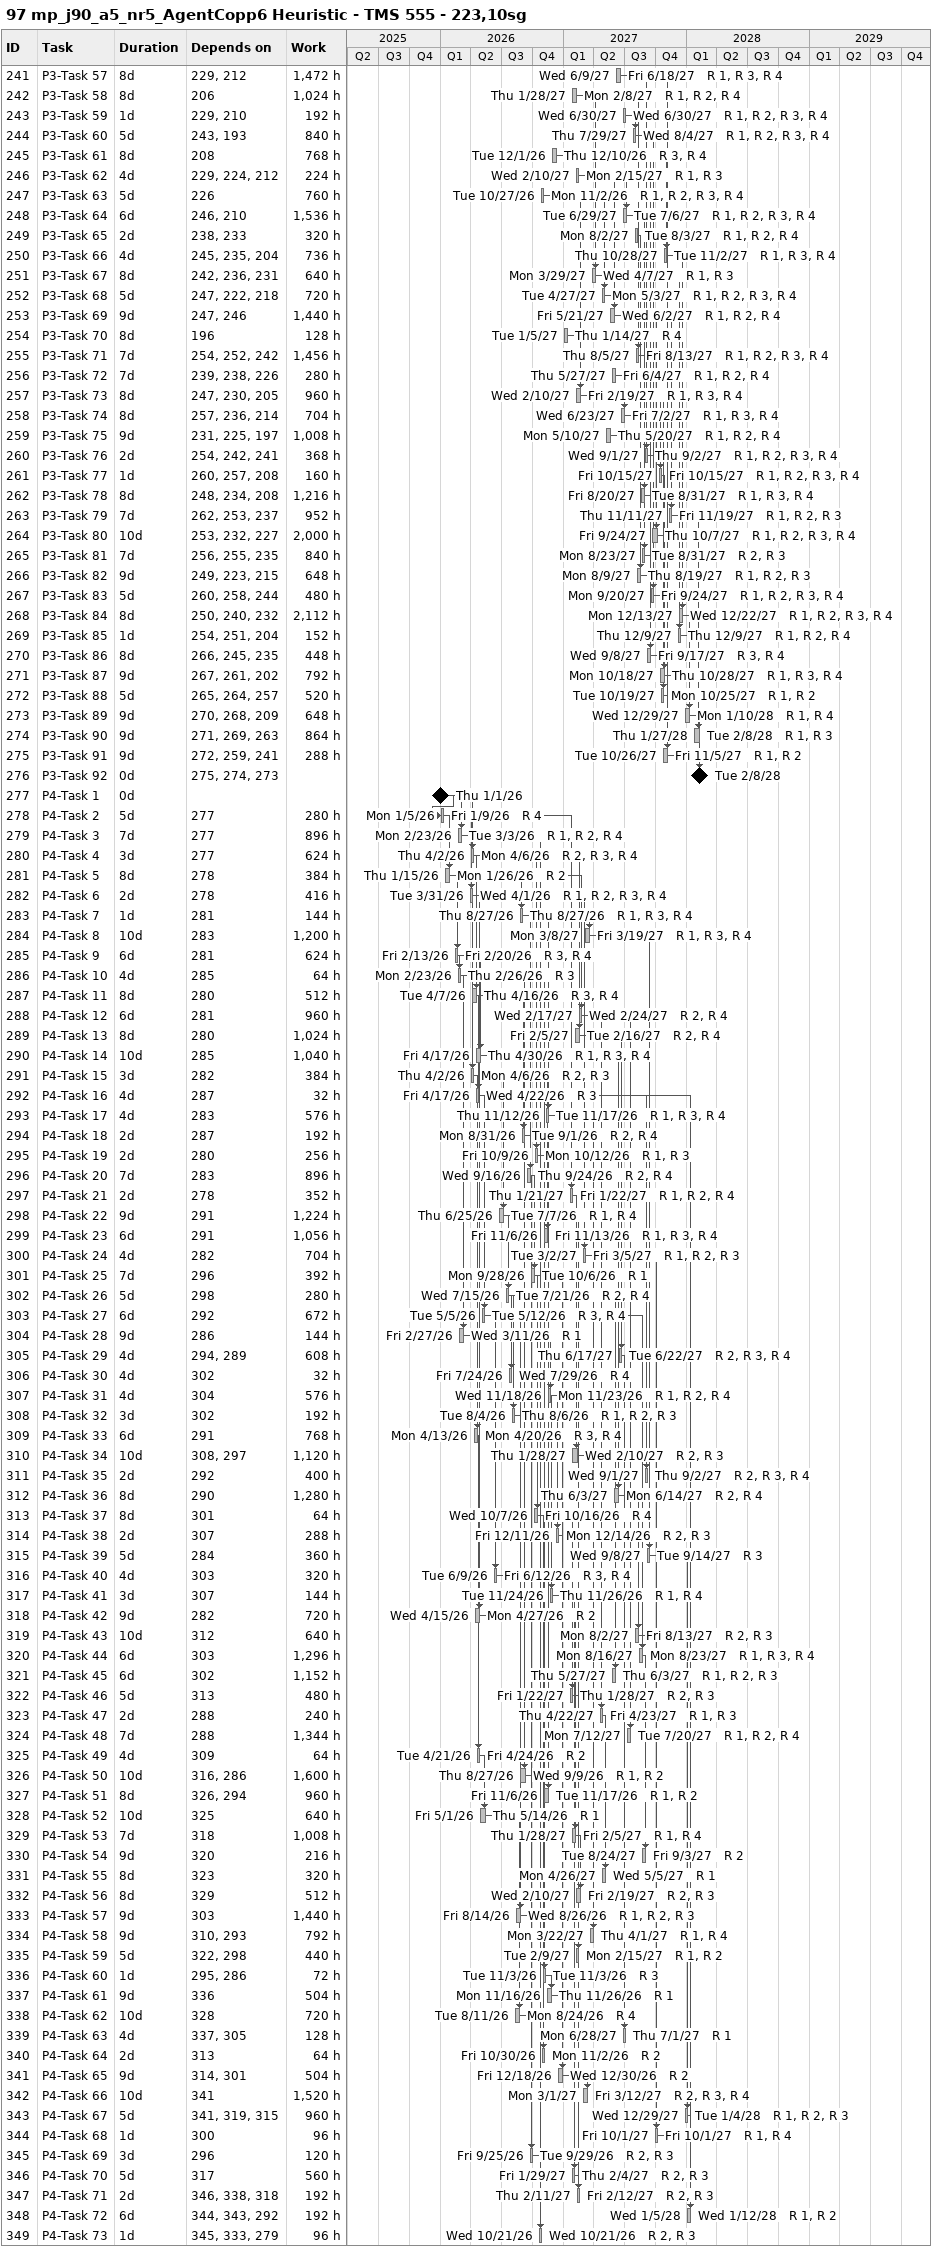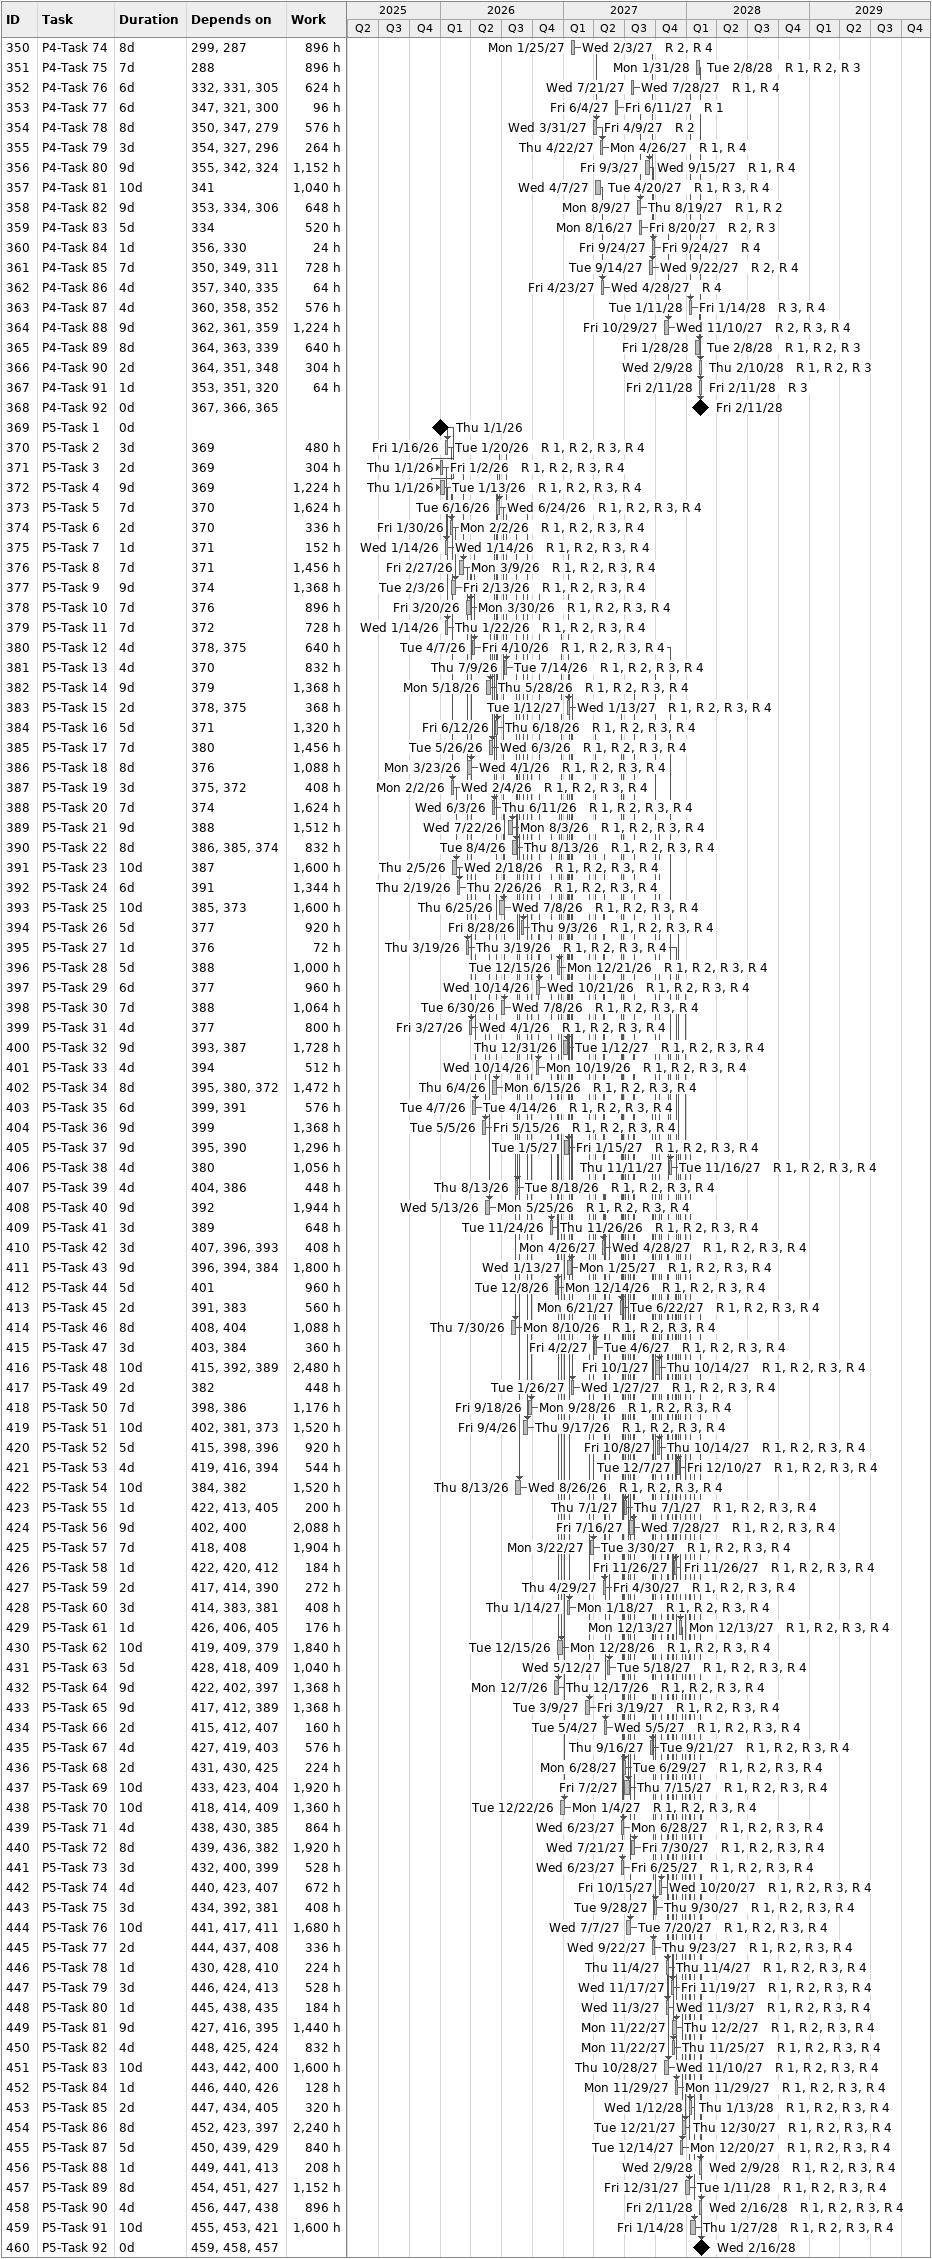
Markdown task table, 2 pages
97 mp_j90_a5_nr5_AgentCopp6 Heuristic - TMS 555 - 223,10sg

| ID | Task | Duration | Start | Finish | Predecessors | Resources | Work (h) |
|---|---|---|---|---|---|---|---|
| 241 | P3-Task 57 | 8d | 2027-06-09 | 2027-06-18 | 229, 212 | R 1, R 3, R 4 | 1472 |
| 242 | P3-Task 58 | 8d | 2027-01-28 | 2027-02-08 | 206 | R 1, R 2, R 4 | 1024 |
| 243 | P3-Task 59 | 1d | 2027-06-30 | 2027-06-30 | 229, 210 | R 1, R 2, R 3, R 4 | 192 |
| 244 | P3-Task 60 | 5d | 2027-07-29 | 2027-08-04 | 243, 193 | R 1, R 2, R 3, R 4 | 840 |
| 245 | P3-Task 61 | 8d | 2026-12-01 | 2026-12-10 | 208 | R 3, R 4 | 768 |
| 246 | P3-Task 62 | 4d | 2027-02-10 | 2027-02-15 | 229, 224, 212 | R 1, R 3 | 224 |
| 247 | P3-Task 63 | 5d | 2026-10-27 | 2026-11-02 | 226 | R 1, R 2, R 3, R 4 | 760 |
| 248 | P3-Task 64 | 6d | 2027-06-29 | 2027-07-06 | 246, 210 | R 1, R 2, R 3, R 4 | 1536 |
| 249 | P3-Task 65 | 2d | 2027-08-02 | 2027-08-03 | 238, 233 | R 1, R 2, R 4 | 320 |
| 250 | P3-Task 66 | 4d | 2027-10-28 | 2027-11-02 | 245, 235, 204 | R 1, R 3, R 4 | 736 |
| 251 | P3-Task 67 | 8d | 2027-03-29 | 2027-04-07 | 242, 236, 231 | R 1, R 3 | 640 |
| 252 | P3-Task 68 | 5d | 2027-04-27 | 2027-05-03 | 247, 222, 218 | R 1, R 2, R 3, R 4 | 720 |
| 253 | P3-Task 69 | 9d | 2027-05-21 | 2027-06-02 | 247, 246 | R 1, R 2, R 4 | 1440 |
| 254 | P3-Task 70 | 8d | 2027-01-05 | 2027-01-14 | 196 | R 4 | 128 |
| 255 | P3-Task 71 | 7d | 2027-08-05 | 2027-08-13 | 254, 252, 242 | R 1, R 2, R 3, R 4 | 1456 |
| 256 | P3-Task 72 | 7d | 2027-05-27 | 2027-06-04 | 239, 238, 226 | R 1, R 2, R 4 | 280 |
| 257 | P3-Task 73 | 8d | 2027-02-10 | 2027-02-19 | 247, 230, 205 | R 1, R 3, R 4 | 960 |
| 258 | P3-Task 74 | 8d | 2027-06-23 | 2027-07-02 | 257, 236, 214 | R 1, R 3, R 4 | 704 |
| 259 | P3-Task 75 | 9d | 2027-05-10 | 2027-05-20 | 231, 225, 197 | R 1, R 2, R 4 | 1008 |
| 260 | P3-Task 76 | 2d | 2027-09-01 | 2027-09-02 | 254, 242, 241 | R 1, R 2, R 3, R 4 | 368 |
| 261 | P3-Task 77 | 1d | 2027-10-15 | 2027-10-15 | 260, 257, 208 | R 1, R 2, R 3, R 4 | 160 |
| 262 | P3-Task 78 | 8d | 2027-08-20 | 2027-08-31 | 248, 234, 208 | R 1, R 3, R 4 | 1216 |
| 263 | P3-Task 79 | 7d | 2027-11-11 | 2027-11-19 | 262, 253, 237 | R 1, R 2, R 3 | 952 |
| 264 | P3-Task 80 | 10d | 2027-09-24 | 2027-10-07 | 253, 232, 227 | R 1, R 2, R 3, R 4 | 2000 |
| 265 | P3-Task 81 | 7d | 2027-08-23 | 2027-08-31 | 256, 255, 235 | R 2, R 3 | 840 |
| 266 | P3-Task 82 | 9d | 2027-08-09 | 2027-08-19 | 249, 223, 215 | R 1, R 2, R 3 | 648 |
| 267 | P3-Task 83 | 5d | 2027-09-20 | 2027-09-24 | 260, 258, 244 | R 1, R 2, R 3, R 4 | 480 |
| 268 | P3-Task 84 | 8d | 2027-12-13 | 2027-12-22 | 250, 240, 232 | R 1, R 2, R 3, R 4 | 2112 |
| 269 | P3-Task 85 | 1d | 2027-12-09 | 2027-12-09 | 254, 251, 204 | R 1, R 2, R 4 | 152 |
| 270 | P3-Task 86 | 8d | 2027-09-08 | 2027-09-17 | 266, 245, 235 | R 3, R 4 | 448 |
| 271 | P3-Task 87 | 9d | 2027-10-18 | 2027-10-28 | 267, 261, 202 | R 1, R 3, R 4 | 792 |
| 272 | P3-Task 88 | 5d | 2027-10-19 | 2027-10-25 | 265, 264, 257 | R 1, R 2 | 520 |
| 273 | P3-Task 89 | 9d | 2027-12-29 | 2028-01-10 | 270, 268, 209 | R 1, R 4 | 648 |
| 274 | P3-Task 90 | 9d | 2028-01-27 | 2028-02-08 | 271, 269, 263 | R 1, R 3 | 864 |
| 275 | P3-Task 91 | 9d | 2027-10-26 | 2027-11-05 | 272, 259, 241 | R 1, R 2 | 288 |
| 276 | P3-Task 92 | 0d | 2028-02-08 | 2028-02-08 | 275, 274, 273 |  |  |
| 277 | P4-Task 1 | 0d | 2026-01-01 | 2026-01-01 |  |  |  |
| 278 | P4-Task 2 | 5d | 2026-01-05 | 2026-01-09 | 277 | R 4 | 280 |
| 279 | P4-Task 3 | 7d | 2026-02-23 | 2026-03-03 | 277 | R 1, R 2, R 4 | 896 |
| 280 | P4-Task 4 | 3d | 2026-04-02 | 2026-04-06 | 277 | R 2, R 3, R 4 | 624 |
| 281 | P4-Task 5 | 8d | 2026-01-15 | 2026-01-26 | 278 | R 2 | 384 |
| 282 | P4-Task 6 | 2d | 2026-03-31 | 2026-04-01 | 278 | R 1, R 2, R 3, R 4 | 416 |
| 283 | P4-Task 7 | 1d | 2026-08-27 | 2026-08-27 | 281 | R 1, R 3, R 4 | 144 |
| 284 | P4-Task 8 | 10d | 2027-03-08 | 2027-03-19 | 283 | R 1, R 3, R 4 | 1200 |
| 285 | P4-Task 9 | 6d | 2026-02-13 | 2026-02-20 | 281 | R 3, R 4 | 624 |
| 286 | P4-Task 10 | 4d | 2026-02-23 | 2026-02-26 | 285 | R 3 | 64 |
| 287 | P4-Task 11 | 8d | 2026-04-07 | 2026-04-16 | 280 | R 3, R 4 | 512 |
| 288 | P4-Task 12 | 6d | 2027-02-17 | 2027-02-24 | 281 | R 2, R 4 | 960 |
| 289 | P4-Task 13 | 8d | 2027-02-05 | 2027-02-16 | 280 | R 2, R 4 | 1024 |
| 290 | P4-Task 14 | 10d | 2026-04-17 | 2026-04-30 | 285 | R 1, R 3, R 4 | 1040 |
| 291 | P4-Task 15 | 3d | 2026-04-02 | 2026-04-06 | 282 | R 2, R 3 | 384 |
| 292 | P4-Task 16 | 4d | 2026-04-17 | 2026-04-22 | 287 | R 3 | 32 |
| 293 | P4-Task 17 | 4d | 2026-11-12 | 2026-11-17 | 283 | R 1, R 3, R 4 | 576 |
| 294 | P4-Task 18 | 2d | 2026-08-31 | 2026-09-01 | 287 | R 2, R 4 | 192 |
| 295 | P4-Task 19 | 2d | 2026-10-09 | 2026-10-12 | 280 | R 1, R 3 | 256 |
| 296 | P4-Task 20 | 7d | 2026-09-16 | 2026-09-24 | 283 | R 2, R 4 | 896 |
| 297 | P4-Task 21 | 2d | 2027-01-21 | 2027-01-22 | 278 | R 1, R 2, R 4 | 352 |
| 298 | P4-Task 22 | 9d | 2026-06-25 | 2026-07-07 | 291 | R 1, R 4 | 1224 |
| 299 | P4-Task 23 | 6d | 2026-11-06 | 2026-11-13 | 291 | R 1, R 3, R 4 | 1056 |
| 300 | P4-Task 24 | 4d | 2027-03-02 | 2027-03-05 | 282 | R 1, R 2, R 3 | 704 |
| 301 | P4-Task 25 | 7d | 2026-09-28 | 2026-10-06 | 296 | R 1 | 392 |
| 302 | P4-Task 26 | 5d | 2026-07-15 | 2026-07-21 | 298 | R 2, R 4 | 280 |
| 303 | P4-Task 27 | 6d | 2026-05-05 | 2026-05-12 | 292 | R 3, R 4 | 672 |
| 304 | P4-Task 28 | 9d | 2026-02-27 | 2026-03-11 | 286 | R 1 | 144 |
| 305 | P4-Task 29 | 4d | 2027-06-17 | 2027-06-22 | 294, 289 | R 2, R 3, R 4 | 608 |
| 306 | P4-Task 30 | 4d | 2026-07-24 | 2026-07-29 | 302 | R 4 | 32 |
| 307 | P4-Task 31 | 4d | 2026-11-18 | 2026-11-23 | 304 | R 1, R 2, R 4 | 576 |
| 308 | P4-Task 32 | 3d | 2026-08-04 | 2026-08-06 | 302 | R 1, R 2, R 3 | 192 |
| 309 | P4-Task 33 | 6d | 2026-04-13 | 2026-04-20 | 291 | R 3, R 4 | 768 |
| 310 | P4-Task 34 | 10d | 2027-01-28 | 2027-02-10 | 308, 297 | R 2, R 3 | 1120 |
| 311 | P4-Task 35 | 2d | 2027-09-01 | 2027-09-02 | 292 | R 2, R 3, R 4 | 400 |
| 312 | P4-Task 36 | 8d | 2027-06-03 | 2027-06-14 | 290 | R 2, R 4 | 1280 |
| 313 | P4-Task 37 | 8d | 2026-10-07 | 2026-10-16 | 301 | R 4 | 64 |
| 314 | P4-Task 38 | 2d | 2026-12-11 | 2026-12-14 | 307 | R 2, R 3 | 288 |
| 315 | P4-Task 39 | 5d | 2027-09-08 | 2027-09-14 | 284 | R 3 | 360 |
| 316 | P4-Task 40 | 4d | 2026-06-09 | 2026-06-12 | 303 | R 3, R 4 | 320 |
| 317 | P4-Task 41 | 3d | 2026-11-24 | 2026-11-26 | 307 | R 1, R 4 | 144 |
| 318 | P4-Task 42 | 9d | 2026-04-15 | 2026-04-27 | 282 | R 2 | 720 |
| 319 | P4-Task 43 | 10d | 2027-08-02 | 2027-08-13 | 312 | R 2, R 3 | 640 |
| 320 | P4-Task 44 | 6d | 2027-08-16 | 2027-08-23 | 303 | R 1, R 3, R 4 | 1296 |
| 321 | P4-Task 45 | 6d | 2027-05-27 | 2027-06-03 | 302 | R 1, R 2, R 3 | 1152 |
| 322 | P4-Task 46 | 5d | 2027-01-22 | 2027-01-28 | 313 | R 2, R 3 | 480 |
| 323 | P4-Task 47 | 2d | 2027-04-22 | 2027-04-23 | 288 | R 1, R 3 | 240 |
| 324 | P4-Task 48 | 7d | 2027-07-12 | 2027-07-20 | 288 | R 1, R 2, R 4 | 1344 |
| 325 | P4-Task 49 | 4d | 2026-04-21 | 2026-04-24 | 309 | R 2 | 64 |
| 326 | P4-Task 50 | 10d | 2026-08-27 | 2026-09-09 | 316, 286 | R 1, R 2 | 1600 |
| 327 | P4-Task 51 | 8d | 2026-11-06 | 2026-11-17 | 326, 294 | R 1, R 2 | 960 |
| 328 | P4-Task 52 | 10d | 2026-05-01 | 2026-05-14 | 325 | R 1 | 640 |
| 329 | P4-Task 53 | 7d | 2027-01-28 | 2027-02-05 | 318 | R 1, R 4 | 1008 |
| 330 | P4-Task 54 | 9d | 2027-08-24 | 2027-09-03 | 320 | R 2 | 216 |
| 331 | P4-Task 55 | 8d | 2027-04-26 | 2027-05-05 | 323 | R 1 | 320 |
| 332 | P4-Task 56 | 8d | 2027-02-10 | 2027-02-19 | 329 | R 2, R 3 | 512 |
| 333 | P4-Task 57 | 9d | 2026-08-14 | 2026-08-26 | 303 | R 1, R 2, R 3 | 1440 |
| 334 | P4-Task 58 | 9d | 2027-03-22 | 2027-04-01 | 310, 293 | R 1, R 4 | 792 |
| 335 | P4-Task 59 | 5d | 2027-02-09 | 2027-02-15 | 322, 298 | R 1, R 2 | 440 |
| 336 | P4-Task 60 | 1d | 2026-11-03 | 2026-11-03 | 295, 286 | R 3 | 72 |
| 337 | P4-Task 61 | 9d | 2026-11-16 | 2026-11-26 | 336 | R 1 | 504 |
| 338 | P4-Task 62 | 10d | 2026-08-11 | 2026-08-24 | 328 | R 4 | 720 |
| 339 | P4-Task 63 | 4d | 2027-06-28 | 2027-07-01 | 337, 305 | R 1 | 128 |
| 340 | P4-Task 64 | 2d | 2026-10-30 | 2026-11-02 | 313 | R 2 | 64 |
| 341 | P4-Task 65 | 9d | 2026-12-18 | 2026-12-30 | 314, 301 | R 2 | 504 |
| 342 | P4-Task 66 | 10d | 2027-03-01 | 2027-03-12 | 341 | R 2, R 3, R 4 | 1520 |
| 343 | P4-Task 67 | 5d | 2027-12-29 | 2028-01-04 | 341, 319, 315 | R 1, R 2, R 3 | 960 |
| 344 | P4-Task 68 | 1d | 2027-10-01 | 2027-10-01 | 300 | R 1, R 4 | 96 |
| 345 | P4-Task 69 | 3d | 2026-09-25 | 2026-09-29 | 296 | R 2, R 3 | 120 |
| 346 | P4-Task 70 | 5d | 2027-01-29 | 2027-02-04 | 317 | R 2, R 3 | 560 |
| 347 | P4-Task 71 | 2d | 2027-02-11 | 2027-02-12 | 346, 338, 318 | R 2, R 3 | 192 |
| 348 | P4-Task 72 | 6d | 2028-01-05 | 2028-01-12 | 344, 343, 292 | R 1, R 2 | 192 |
| 349 | P4-Task 73 | 1d | 2026-10-21 | 2026-10-21 | 345, 333, 279 | R 2, R 3 | 96 |
| 350 | P4-Task 74 | 8d | 2027-01-25 | 2027-02-03 | 299, 287 | R 2, R 4 | 896 |
| 351 | P4-Task 75 | 7d | 2028-01-31 | 2028-02-08 | 288 | R 1, R 2, R 3 | 896 |
| 352 | P4-Task 76 | 6d | 2027-07-21 | 2027-07-28 | 332, 331, 305 | R 1, R 4 | 624 |
| 353 | P4-Task 77 | 6d | 2027-06-04 | 2027-06-11 | 347, 321, 300 | R 1 | 96 |
| 354 | P4-Task 78 | 8d | 2027-03-31 | 2027-04-09 | 350, 347, 279 | R 2 | 576 |
| 355 | P4-Task 79 | 3d | 2027-04-22 | 2027-04-26 | 354, 327, 296 | R 1, R 4 | 264 |
| 356 | P4-Task 80 | 9d | 2027-09-03 | 2027-09-15 | 355, 342, 324 | R 1, R 4 | 1152 |
| 357 | P4-Task 81 | 10d | 2027-04-07 | 2027-04-20 | 341 | R 1, R 3, R 4 | 1040 |
| 358 | P4-Task 82 | 9d | 2027-08-09 | 2027-08-19 | 353, 334, 306 | R 1, R 2 | 648 |
| 359 | P4-Task 83 | 5d | 2027-08-16 | 2027-08-20 | 334 | R 2, R 3 | 520 |
| 360 | P4-Task 84 | 1d | 2027-09-24 | 2027-09-24 | 356, 330 | R 4 | 24 |
| 361 | P4-Task 85 | 7d | 2027-09-14 | 2027-09-22 | 350, 349, 311 | R 2, R 4 | 728 |
| 362 | P4-Task 86 | 4d | 2027-04-23 | 2027-04-28 | 357, 340, 335 | R 4 | 64 |
| 363 | P4-Task 87 | 4d | 2028-01-11 | 2028-01-14 | 360, 358, 352 | R 3, R 4 | 576 |
| 364 | P4-Task 88 | 9d | 2027-10-29 | 2027-11-10 | 362, 361, 359 | R 2, R 3, R 4 | 1224 |
| 365 | P4-Task 89 | 8d | 2028-01-28 | 2028-02-08 | 364, 363, 339 | R 1, R 2, R 3 | 640 |
| 366 | P4-Task 90 | 2d | 2028-02-09 | 2028-02-10 | 364, 351, 348 | R 1, R 2, R 3 | 304 |
| 367 | P4-Task 91 | 1d | 2028-02-11 | 2028-02-11 | 353, 351, 320 | R 3 | 64 |
| 368 | P4-Task 92 | 0d | 2028-02-11 | 2028-02-11 | 367, 366, 365 |  |  |
| 369 | P5-Task 1 | 0d | 2026-01-01 | 2026-01-01 |  |  |  |
| 370 | P5-Task 2 | 3d | 2026-01-16 | 2026-01-20 | 369 | R 1, R 2, R 3, R 4 | 480 |
| 371 | P5-Task 3 | 2d | 2026-01-01 | 2026-01-02 | 369 | R 1, R 2, R 3, R 4 | 304 |
| 372 | P5-Task 4 | 9d | 2026-01-01 | 2026-01-13 | 369 | R 1, R 2, R 3, R 4 | 1224 |
| 373 | P5-Task 5 | 7d | 2026-06-16 | 2026-06-24 | 370 | R 1, R 2, R 3, R 4 | 1624 |
| 374 | P5-Task 6 | 2d | 2026-01-30 | 2026-02-02 | 370 | R 1, R 2, R 3, R 4 | 336 |
| 375 | P5-Task 7 | 1d | 2026-01-14 | 2026-01-14 | 371 | R 1, R 2, R 3, R 4 | 152 |
| 376 | P5-Task 8 | 7d | 2026-02-27 | 2026-03-09 | 371 | R 1, R 2, R 3, R 4 | 1456 |
| 377 | P5-Task 9 | 9d | 2026-02-03 | 2026-02-13 | 374 | R 1, R 2, R 3, R 4 | 1368 |
| 378 | P5-Task 10 | 7d | 2026-03-20 | 2026-03-30 | 376 | R 1, R 2, R 3, R 4 | 896 |
| 379 | P5-Task 11 | 7d | 2026-01-14 | 2026-01-22 | 372 | R 1, R 2, R 3, R 4 | 728 |
| 380 | P5-Task 12 | 4d | 2026-04-07 | 2026-04-10 | 378, 375 | R 1, R 2, R 3, R 4 | 640 |
| 381 | P5-Task 13 | 4d | 2026-07-09 | 2026-07-14 | 370 | R 1, R 2, R 3, R 4 | 832 |
| 382 | P5-Task 14 | 9d | 2026-05-18 | 2026-05-28 | 379 | R 1, R 2, R 3, R 4 | 1368 |
| 383 | P5-Task 15 | 2d | 2027-01-12 | 2027-01-13 | 378, 375 | R 1, R 2, R 3, R 4 | 368 |
| 384 | P5-Task 16 | 5d | 2026-06-12 | 2026-06-18 | 371 | R 1, R 2, R 3, R 4 | 1320 |
| 385 | P5-Task 17 | 7d | 2026-05-26 | 2026-06-03 | 380 | R 1, R 2, R 3, R 4 | 1456 |
| 386 | P5-Task 18 | 8d | 2026-03-23 | 2026-04-01 | 376 | R 1, R 2, R 3, R 4 | 1088 |
| 387 | P5-Task 19 | 3d | 2026-02-02 | 2026-02-04 | 375, 372 | R 1, R 2, R 3, R 4 | 408 |
| 388 | P5-Task 20 | 7d | 2026-06-03 | 2026-06-11 | 374 | R 1, R 2, R 3, R 4 | 1624 |
| 389 | P5-Task 21 | 9d | 2026-07-22 | 2026-08-03 | 388 | R 1, R 2, R 3, R 4 | 1512 |
| 390 | P5-Task 22 | 8d | 2026-08-04 | 2026-08-13 | 386, 385, 374 | R 1, R 2, R 3, R 4 | 832 |
| 391 | P5-Task 23 | 10d | 2026-02-05 | 2026-02-18 | 387 | R 1, R 2, R 3, R 4 | 1600 |
| 392 | P5-Task 24 | 6d | 2026-02-19 | 2026-02-26 | 391 | R 1, R 2, R 3, R 4 | 1344 |
| 393 | P5-Task 25 | 10d | 2026-06-25 | 2026-07-08 | 385, 373 | R 1, R 2, R 3, R 4 | 1600 |
| 394 | P5-Task 26 | 5d | 2026-08-28 | 2026-09-03 | 377 | R 1, R 2, R 3, R 4 | 920 |
| 395 | P5-Task 27 | 1d | 2026-03-19 | 2026-03-19 | 376 | R 1, R 2, R 3, R 4 | 72 |
| 396 | P5-Task 28 | 5d | 2026-12-15 | 2026-12-21 | 388 | R 1, R 2, R 3, R 4 | 1000 |
| 397 | P5-Task 29 | 6d | 2026-10-14 | 2026-10-21 | 377 | R 1, R 2, R 3, R 4 | 960 |
| 398 | P5-Task 30 | 7d | 2026-06-30 | 2026-07-08 | 388 | R 1, R 2, R 3, R 4 | 1064 |
| 399 | P5-Task 31 | 4d | 2026-03-27 | 2026-04-01 | 377 | R 1, R 2, R 3, R 4 | 800 |
| 400 | P5-Task 32 | 9d | 2026-12-31 | 2027-01-12 | 393, 387 | R 1, R 2, R 3, R 4 | 1728 |
| 401 | P5-Task 33 | 4d | 2026-10-14 | 2026-10-19 | 394 | R 1, R 2, R 3, R 4 | 512 |
| 402 | P5-Task 34 | 8d | 2026-06-04 | 2026-06-15 | 395, 380, 372 | R 1, R 2, R 3, R 4 | 1472 |
| 403 | P5-Task 35 | 6d | 2026-04-07 | 2026-04-14 | 399, 391 | R 1, R 2, R 3, R 4 | 576 |
| 404 | P5-Task 36 | 9d | 2026-05-05 | 2026-05-15 | 399 | R 1, R 2, R 3, R 4 | 1368 |
| 405 | P5-Task 37 | 9d | 2027-01-05 | 2027-01-15 | 395, 390 | R 1, R 2, R 3, R 4 | 1296 |
| 406 | P5-Task 38 | 4d | 2027-11-11 | 2027-11-16 | 380 | R 1, R 2, R 3, R 4 | 1056 |
| 407 | P5-Task 39 | 4d | 2026-08-13 | 2026-08-18 | 404, 386 | R 1, R 2, R 3, R 4 | 448 |
| 408 | P5-Task 40 | 9d | 2026-05-13 | 2026-05-25 | 392 | R 1, R 2, R 3, R 4 | 1944 |
| 409 | P5-Task 41 | 3d | 2026-11-24 | 2026-11-26 | 389 | R 1, R 2, R 3, R 4 | 648 |
| 410 | P5-Task 42 | 3d | 2027-04-26 | 2027-04-28 | 407, 396, 393 | R 1, R 2, R 3, R 4 | 408 |
| 411 | P5-Task 43 | 9d | 2027-01-13 | 2027-01-25 | 396, 394, 384 | R 1, R 2, R 3, R 4 | 1800 |
| 412 | P5-Task 44 | 5d | 2026-12-08 | 2026-12-14 | 401 | R 1, R 2, R 3, R 4 | 960 |
| 413 | P5-Task 45 | 2d | 2027-06-21 | 2027-06-22 | 391, 383 | R 1, R 2, R 3, R 4 | 560 |
| 414 | P5-Task 46 | 8d | 2026-07-30 | 2026-08-10 | 408, 404 | R 1, R 2, R 3, R 4 | 1088 |
| 415 | P5-Task 47 | 3d | 2027-04-02 | 2027-04-06 | 403, 384 | R 1, R 2, R 3, R 4 | 360 |
| 416 | P5-Task 48 | 10d | 2027-10-01 | 2027-10-14 | 415, 392, 389 | R 1, R 2, R 3, R 4 | 2480 |
| 417 | P5-Task 49 | 2d | 2027-01-26 | 2027-01-27 | 382 | R 1, R 2, R 3, R 4 | 448 |
| 418 | P5-Task 50 | 7d | 2026-09-18 | 2026-09-28 | 398, 386 | R 1, R 2, R 3, R 4 | 1176 |
| 419 | P5-Task 51 | 10d | 2026-09-04 | 2026-09-17 | 402, 381, 373 | R 1, R 2, R 3, R 4 | 1520 |
| 420 | P5-Task 52 | 5d | 2027-10-08 | 2027-10-14 | 415, 398, 396 | R 1, R 2, R 3, R 4 | 920 |
| 421 | P5-Task 53 | 4d | 2027-12-07 | 2027-12-10 | 419, 416, 394 | R 1, R 2, R 3, R 4 | 544 |
| 422 | P5-Task 54 | 10d | 2026-08-13 | 2026-08-26 | 384, 382 | R 1, R 2, R 3, R 4 | 1520 |
| 423 | P5-Task 55 | 1d | 2027-07-01 | 2027-07-01 | 422, 413, 405 | R 1, R 2, R 3, R 4 | 200 |
| 424 | P5-Task 56 | 9d | 2027-07-16 | 2027-07-28 | 402, 400 | R 1, R 2, R 3, R 4 | 2088 |
| 425 | P5-Task 57 | 7d | 2027-03-22 | 2027-03-30 | 418, 408 | R 1, R 2, R 3, R 4 | 1904 |
| 426 | P5-Task 58 | 1d | 2027-11-26 | 2027-11-26 | 422, 420, 412 | R 1, R 2, R 3, R 4 | 184 |
| 427 | P5-Task 59 | 2d | 2027-04-29 | 2027-04-30 | 417, 414, 390 | R 1, R 2, R 3, R 4 | 272 |
| 428 | P5-Task 60 | 3d | 2027-01-14 | 2027-01-18 | 414, 383, 381 | R 1, R 2, R 3, R 4 | 408 |
| 429 | P5-Task 61 | 1d | 2027-12-13 | 2027-12-13 | 426, 406, 405 | R 1, R 2, R 3, R 4 | 176 |
| 430 | P5-Task 62 | 10d | 2026-12-15 | 2026-12-28 | 419, 409, 379 | R 1, R 2, R 3, R 4 | 1840 |
| 431 | P5-Task 63 | 5d | 2027-05-12 | 2027-05-18 | 428, 418, 409 | R 1, R 2, R 3, R 4 | 1040 |
| 432 | P5-Task 64 | 9d | 2026-12-07 | 2026-12-17 | 422, 402, 397 | R 1, R 2, R 3, R 4 | 1368 |
| 433 | P5-Task 65 | 9d | 2027-03-09 | 2027-03-19 | 417, 412, 389 | R 1, R 2, R 3, R 4 | 1368 |
| 434 | P5-Task 66 | 2d | 2027-05-04 | 2027-05-05 | 415, 412, 407 | R 1, R 2, R 3, R 4 | 160 |
| 435 | P5-Task 67 | 4d | 2027-09-16 | 2027-09-21 | 427, 419, 403 | R 1, R 2, R 3, R 4 | 576 |
| 436 | P5-Task 68 | 2d | 2027-06-28 | 2027-06-29 | 431, 430, 425 | R 1, R 2, R 3, R 4 | 224 |
| 437 | P5-Task 69 | 10d | 2027-07-02 | 2027-07-15 | 433, 423, 404 | R 1, R 2, R 3, R 4 | 1920 |
| 438 | P5-Task 70 | 10d | 2026-12-22 | 2027-01-04 | 418, 414, 409 | R 1, R 2, R 3, R 4 | 1360 |
| 439 | P5-Task 71 | 4d | 2027-06-23 | 2027-06-28 | 438, 430, 385 | R 1, R 2, R 3, R 4 | 864 |
| 440 | P5-Task 72 | 8d | 2027-07-21 | 2027-07-30 | 439, 436, 382 | R 1, R 2, R 3, R 4 | 1920 |
| 441 | P5-Task 73 | 3d | 2027-06-23 | 2027-06-25 | 432, 400, 399 | R 1, R 2, R 3, R 4 | 528 |
| 442 | P5-Task 74 | 4d | 2027-10-15 | 2027-10-20 | 440, 423, 407 | R 1, R 2, R 3, R 4 | 672 |
| 443 | P5-Task 75 | 3d | 2027-09-28 | 2027-09-30 | 434, 392, 381 | R 1, R 2, R 3, R 4 | 408 |
| 444 | P5-Task 76 | 10d | 2027-07-07 | 2027-07-20 | 441, 417, 411 | R 1, R 2, R 3, R 4 | 1680 |
| 445 | P5-Task 77 | 2d | 2027-09-22 | 2027-09-23 | 444, 437, 408 | R 1, R 2, R 3, R 4 | 336 |
| 446 | P5-Task 78 | 1d | 2027-11-04 | 2027-11-04 | 430, 428, 410 | R 1, R 2, R 3, R 4 | 224 |
| 447 | P5-Task 79 | 3d | 2027-11-17 | 2027-11-19 | 446, 424, 413 | R 1, R 2, R 3, R 4 | 528 |
| 448 | P5-Task 80 | 1d | 2027-11-03 | 2027-11-03 | 445, 438, 435 | R 1, R 2, R 3, R 4 | 184 |
| 449 | P5-Task 81 | 9d | 2027-11-22 | 2027-12-02 | 427, 416, 395 | R 1, R 2, R 3, R 4 | 1440 |
| 450 | P5-Task 82 | 4d | 2027-11-22 | 2027-11-25 | 448, 425, 424 | R 1, R 2, R 3, R 4 | 832 |
| 451 | P5-Task 83 | 10d | 2027-10-28 | 2027-11-10 | 443, 442, 400 | R 1, R 2, R 3, R 4 | 1600 |
| 452 | P5-Task 84 | 1d | 2027-11-29 | 2027-11-29 | 446, 440, 426 | R 1, R 2, R 3, R 4 | 128 |
| 453 | P5-Task 85 | 2d | 2028-01-12 | 2028-01-13 | 447, 434, 405 | R 1, R 2, R 3, R 4 | 320 |
| 454 | P5-Task 86 | 8d | 2027-12-21 | 2027-12-30 | 452, 423, 397 | R 1, R 2, R 3, R 4 | 2240 |
| 455 | P5-Task 87 | 5d | 2027-12-14 | 2027-12-20 | 450, 439, 429 | R 1, R 2, R 3, R 4 | 840 |
| 456 | P5-Task 88 | 1d | 2028-02-09 | 2028-02-09 | 449, 441, 413 | R 1, R 2, R 3, R 4 | 208 |
| 457 | P5-Task 89 | 8d | 2027-12-31 | 2028-01-11 | 454, 451, 427 | R 1, R 2, R 3, R 4 | 1152 |
| 458 | P5-Task 90 | 4d | 2028-02-11 | 2028-02-16 | 456, 447, 438 | R 1, R 2, R 3, R 4 | 896 |
| 459 | P5-Task 91 | 10d | 2028-01-14 | 2028-01-27 | 455, 453, 421 | R 1, R 2, R 3, R 4 | 1600 |
| 460 | P5-Task 92 | 0d | 2028-02-16 | 2028-02-16 | 459, 458, 457 |  |  |
